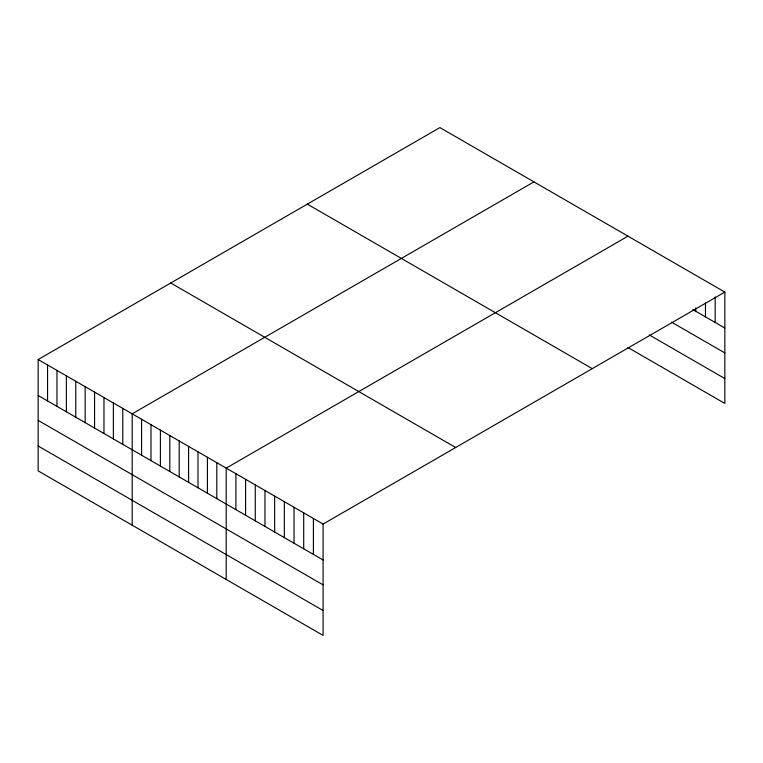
<?xml version="1.0" encoding="UTF-8"?>
<svg xmlns="http://www.w3.org/2000/svg" width="763" height="763" viewBox="0 0 763 763"><rect width="100%" height="100%" fill="white"/><g stroke="black" fill="none" stroke-linecap="round" stroke-linejoin="round"><path stroke-width="1.14" d="M724.85 292.095L323.092 524.057L323.092 635.407L38.15 470.905L38.15 359.545L439.908 127.593L724.85 292.095L724.85 403.455L627.968 347.527M533.938 181.88L132.18 413.832L132.18 525.192M627.968 236.168L226.21 468.12L226.21 579.479M692.88 309.587L724.85 328.042M671.564 322.167L724.85 352.926M649.284 334.938L724.85 378.572M307.327 204.131L592.269 368.643M170.731 282.997L455.673 447.509M38.15 359.545L323.092 524.057M38.15 395.482L323.092 559.994M38.15 420.375L323.092 584.878M38.15 446.012L323.092 610.524M715.16 296.941L715.16 322.444M705.47 302.94L705.47 316.855M695.789 307.785L695.789 311.256M313.402 518.458L313.402 554.396M303.712 512.87L303.712 548.807M294.032 507.271L294.032 543.218M284.341 501.682L284.341 537.619M274.651 496.084L274.651 532.03M264.961 490.495L264.961 526.432M255.271 484.896L255.271 520.843M245.591 479.307L245.591 515.244M235.901 473.718L235.901 509.655M216.806 462.693L216.806 498.63M207.402 457.266L207.402 493.203M197.998 451.83L197.998 487.776M188.595 446.403L188.595 482.35M179.2 440.976L179.2 476.913M169.796 435.549L169.796 471.486M160.392 430.122L160.392 466.059M150.988 424.686L150.988 460.633M141.584 419.259L141.584 455.206M122.776 408.405L122.776 444.343M113.372 402.978L113.372 438.916M103.968 397.542L103.968 433.489M94.564 392.115L94.564 428.053M85.17 386.688L85.17 422.626M75.766 381.262L75.766 417.199M66.362 375.835L66.362 411.772M56.958 370.398L56.958 406.345M47.554 364.972L47.554 400.909"/></g></svg>
